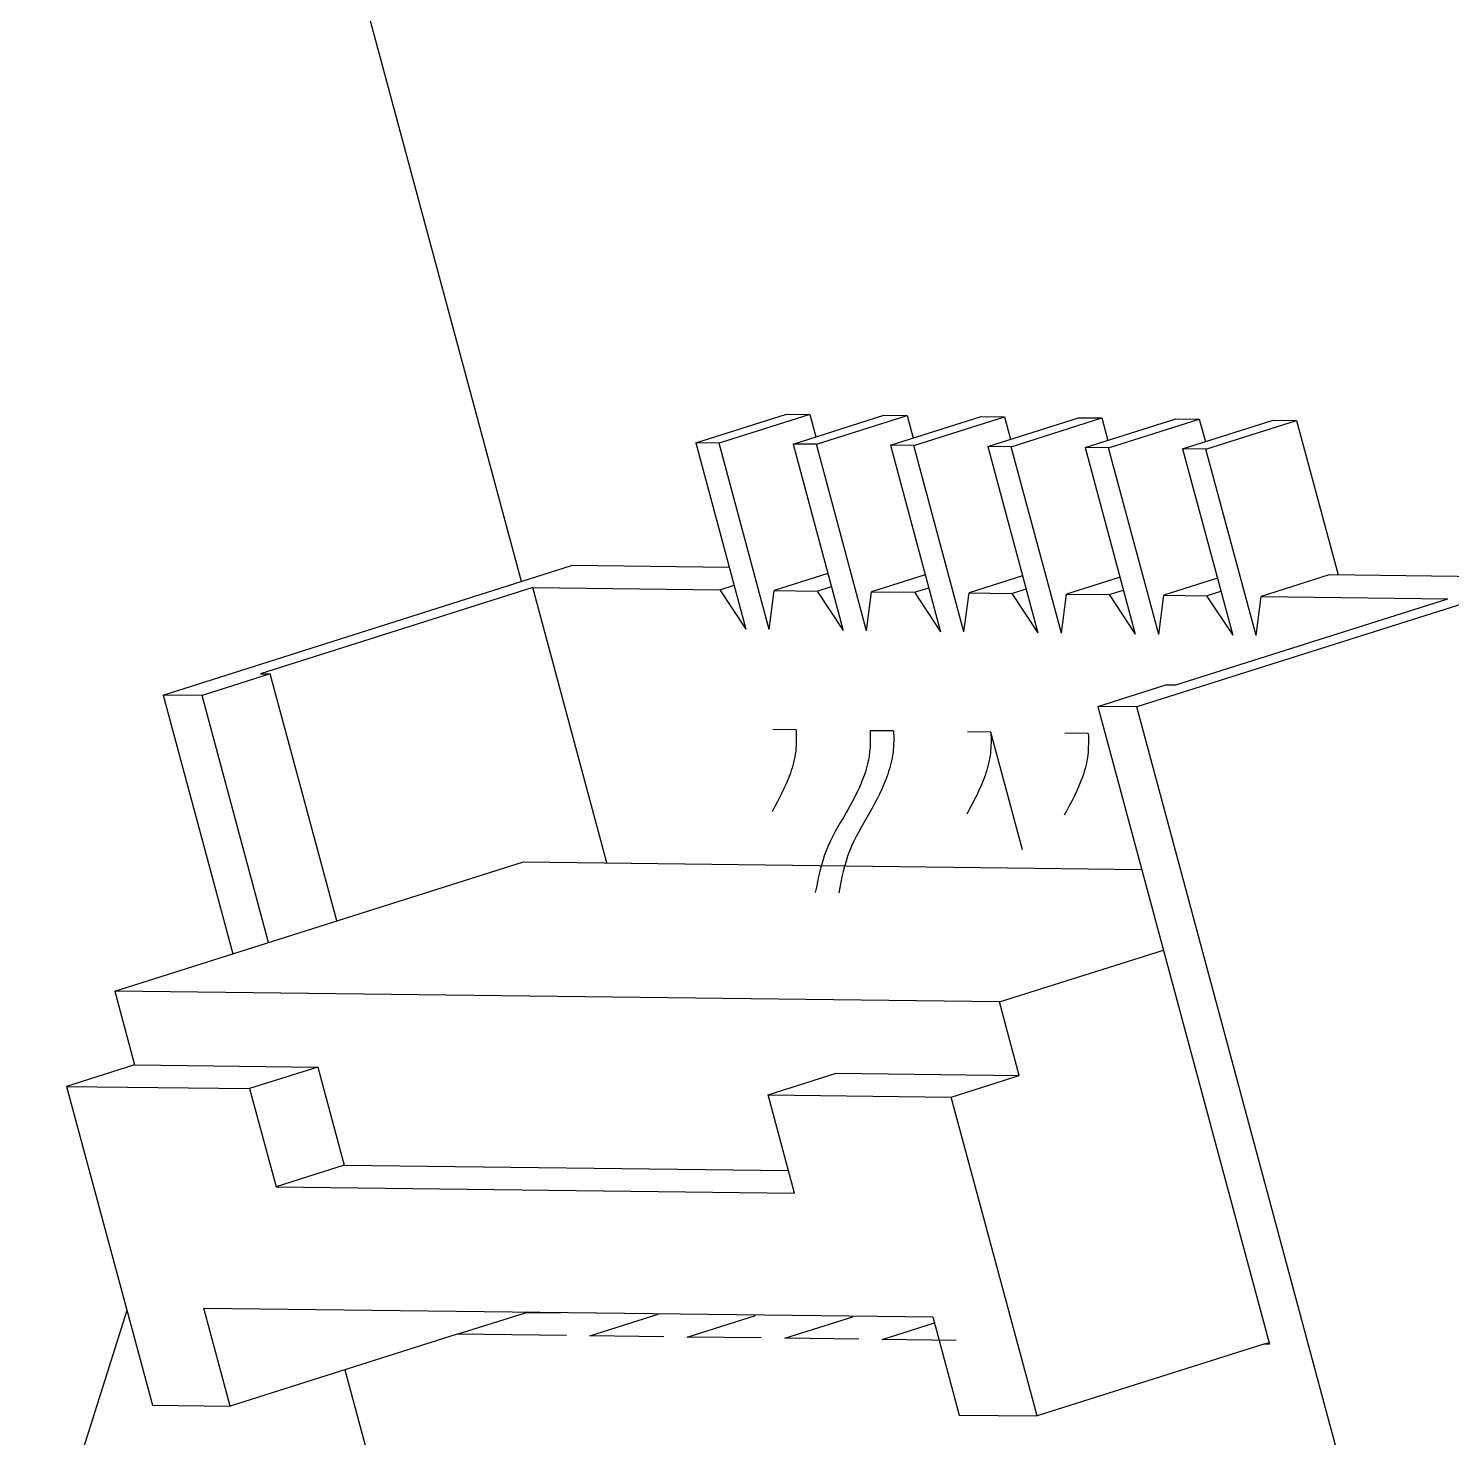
# Model space of a CAD drawing. Header units: millimetres. Extents: x 15 to 1184, y 5 to 836.
# Drawn here: x 782.153 to 784.937, y 639.846 to 642.602 of the extents above; entities that cross this region are included whole.
import ezdxf

# ---------------------------------------------------------------- set-up
doc = ezdxf.new("R2010")
doc.units = ezdxf.units.MM
doc.layers.get('0').update_dxf_attribs({"lineweight": 18})

msp = doc.modelspace()

# ---------------------------------------------------------------- linework, layer by layer
at = {"color": 7, "linetype": 'Continuous', "lineweight": 25}
for p, q in [((783.1174, 641.52), (782.1533, 645.1013)), ((783.4584, 641.7914), (783.636, 641.8476)), ((783.6817, 641.847), (783.5041, 641.7908)), ((783.636, 641.8476), (783.6817, 641.847)), ((783.6489, 641.789), (783.8264, 641.8453)), ((783.6817, 641.847), (783.6935, 641.8032)), ((783.6946, 641.7885), (783.8721, 641.8447)), ((783.8264, 641.8453), (783.8721, 641.8447)), ((783.8393, 641.7867), (784.0169, 641.8429)), ((783.8721, 641.8447), (783.8839, 641.8008)), ((783.885, 641.7861), (784.0626, 641.8424)), ((784.0169, 641.8429), (784.0626, 641.8424)), ((784.0297, 641.7844), (784.2073, 641.8406)), ((784.0626, 641.8424), (784.0744, 641.7985)), ((784.0754, 641.7838), (784.253, 641.8401)), ((784.2073, 641.8406), (784.253, 641.8401)), ((784.2202, 641.782), (784.3977, 641.8383)), ((784.253, 641.8401), (784.2648, 641.7962)), ((784.2659, 641.7815), (784.4434, 641.8377)), ((784.3977, 641.8383), (784.4434, 641.8377)), ((784.4106, 641.7797), (784.5882, 641.836)), ((784.4434, 641.8377), (784.4553, 641.7939)), ((784.4563, 641.7792), (784.6339, 641.8354)), ((784.5882, 641.836), (784.6339, 641.8354)), ((784.6339, 641.8354), (784.7153, 641.5329)), ((783.4584, 641.7914), (783.5566, 641.4267)), ((783.5041, 641.7908), (783.4584, 641.7914)), ((783.6023, 641.4261), (783.5041, 641.7908)), ((783.6489, 641.789), (783.747, 641.4244)), ((783.6946, 641.7885), (783.6489, 641.789)), ((783.7927, 641.4238), (783.6946, 641.7885)), ((783.8393, 641.7867), (783.9375, 641.422)), ((783.885, 641.7861), (783.8393, 641.7867)), ((783.9832, 641.4215), (783.885, 641.7861)), ((784.0297, 641.7844), (784.1279, 641.4197)), ((784.0754, 641.7838), (784.0297, 641.7844)), ((784.1736, 641.4192), (784.0754, 641.7838)), ((784.2202, 641.782), (784.3183, 641.4174)), ((784.2659, 641.7815), (784.2202, 641.782)), ((784.364, 641.4168), (784.2659, 641.7815)), ((784.4106, 641.7797), (784.5088, 641.4151)), ((784.4563, 641.7792), (784.4106, 641.7797)), ((784.5545, 641.4145), (784.4563, 641.7792)), ((782.4168, 641.2981), (783.2158, 641.5512)), ((783.5241, 641.5474), (783.2158, 641.5512)), ((783.717, 641.5358), (783.6121, 641.5025)), ((783.9075, 641.5334), (783.8025, 641.5002)), ((784.0979, 641.5311), (783.993, 641.4979)), ((784.2884, 641.5288), (784.1834, 641.4955)), ((785.1202, 641.5279), (784.3212, 641.2748)), ((784.4788, 641.5265), (784.3739, 641.4932)), ((784.6975, 641.5331), (784.5643, 641.4909)), ((785.1202, 641.5279), (784.6975, 641.5331)), ((783.1398, 641.5083), (782.6071, 641.3396)), ((783.2847, 640.9699), (783.1398, 641.5083)), ((783.1398, 641.5083), (783.5054, 641.5038)), ((783.5054, 641.5038), (783.5334, 641.5127)), ((783.5054, 641.5038), (783.5566, 641.4267)), ((783.6023, 641.4261), (783.6121, 641.5025)), ((783.6121, 641.5025), (783.6959, 641.5015)), ((783.6959, 641.5015), (783.7239, 641.5104)), ((783.6959, 641.5015), (783.747, 641.4244)), ((783.7927, 641.4238), (783.8025, 641.5002)), ((783.8025, 641.5002), (783.8863, 641.4992)), ((783.8863, 641.4992), (783.9143, 641.508)), ((783.8863, 641.4992), (783.9375, 641.422)), ((783.9832, 641.4215), (783.993, 641.4979)), ((783.993, 641.4979), (784.0768, 641.4969)), ((784.0768, 641.4969), (784.1047, 641.5057)), ((784.0768, 641.4969), (784.1279, 641.4197)), ((784.1736, 641.4192), (784.1834, 641.4955)), ((784.1834, 641.4955), (784.2672, 641.4945)), ((784.2672, 641.4945), (784.2952, 641.5034)), ((784.2672, 641.4945), (784.3183, 641.4174)), ((784.364, 641.4168), (784.3739, 641.4932)), ((784.3739, 641.4932), (784.4576, 641.4922)), ((784.4576, 641.4922), (784.4856, 641.5011)), ((784.4576, 641.4922), (784.5088, 641.4151)), ((784.5545, 641.4145), (784.5643, 641.4909)), ((784.5643, 641.4909), (784.9299, 641.4864)), ((784.3973, 641.3177), (784.9299, 641.4864)), ((782.6262, 641.3393), (782.493, 641.2971)), ((782.6071, 641.3396), (782.6262, 641.3393)), ((782.7562, 640.8562), (782.6262, 641.3393)), ((782.4168, 641.2981), (782.5531, 640.7919)), ((782.493, 641.2971), (782.4168, 641.2981)), ((782.623, 640.814), (782.493, 641.2971)), ((784.245, 641.2757), (784.3782, 641.3179)), ((784.3782, 641.3179), (784.3973, 641.3177)), ((784.245, 641.2757), (784.5809, 640.0282)), ((784.3212, 641.2748), (784.245, 641.2757)), ((784.8121, 639.4515), (784.3212, 641.2748)), ((783.6551, 641.2301), (783.6094, 641.2306)), ((783.8455, 641.2278), (783.7998, 641.2283)), ((784.0359, 641.2254), (783.9902, 641.226)), ((784.0979, 640.9954), (784.0359, 641.2254)), ((784.2264, 641.2231), (784.1807, 641.2237)), ((782.3223, 640.7188), (783.1213, 640.9719)), ((783.1213, 640.9719), (784.3308, 640.9571)), ((784.0526, 640.6976), (784.3733, 640.7992)), ((782.3223, 640.7188), (782.361, 640.5748)), ((784.0526, 640.6976), (782.3223, 640.7188)), ((784.0914, 640.5537), (784.0526, 640.6976)), ((782.361, 640.5748), (782.2279, 640.5326)), ((782.361, 640.5748), (782.7191, 640.5704)), ((782.7191, 640.5704), (782.5859, 640.5283)), ((782.7191, 640.5704), (782.7707, 640.3785)), ((783.6002, 640.5159), (783.7333, 640.5581)), ((783.7333, 640.5581), (784.0914, 640.5537)), ((783.9582, 640.5115), (784.0914, 640.5537)), ((782.2279, 640.5326), (782.3958, 639.9089)), ((782.2279, 640.5326), (782.5859, 640.5283)), ((782.5859, 640.5283), (782.6376, 640.3363)), ((783.6518, 640.3239), (783.6002, 640.5159)), ((783.6002, 640.5159), (783.9582, 640.5115)), ((784.1261, 639.8877), (783.9582, 640.5115)), ((782.7707, 640.3785), (782.6376, 640.3363)), ((782.7707, 640.3785), (783.64, 640.3679)), ((782.6376, 640.3363), (783.6518, 640.3239)), ((782.4965, 640.0989), (783.9221, 640.0815)), ((782.5481, 639.907), (782.4965, 640.0989)), ((782.346, 640.0939), (782.1563, 639.4974)), ((782.992, 640.0476), (783.1252, 640.0898)), ((783.1252, 640.0898), (783.1296, 640.0912)), ((783.1941, 640.089), (783.1252, 640.0898)), ((783.2516, 640.0445), (783.3848, 640.0866)), ((783.442, 640.0421), (783.5752, 640.0843)), ((783.6325, 640.0398), (783.7657, 640.082)), ((783.8229, 640.0375), (783.9252, 640.0699)), ((783.9221, 640.0815), (783.9738, 639.8896)), ((782.992, 640.0476), (782.5481, 639.907)), ((783.2059, 640.045), (782.992, 640.0476)), ((783.3963, 640.0427), (783.2516, 640.0445)), ((783.5868, 640.0404), (783.442, 640.0421)), ((783.7772, 640.038), (783.6325, 640.0398)), ((783.9677, 640.0357), (783.8229, 640.0375)), ((784.57, 640.0283), (784.1261, 639.8877)), ((784.57, 640.0283), (784.58, 640.0315)), ((784.5809, 640.0282), (784.57, 640.0283)), ((782.7722, 639.978), (782.9077, 639.4748)), ((782.3958, 639.9089), (782.5481, 639.907)), ((783.9738, 639.8896), (784.1261, 639.8877))]:
    msp.add_line(p, q, dxfattribs=at)
for points, knots in [([(783.6551, 641.2301), (783.6553, 641.216), (783.6559, 641.1871), (783.6412, 641.1315), (783.6211, 641.0943), (783.6078, 641.0698)], [0, 0, 0, 0, 0.041806, 0.0855733, 0.1697529, 0.1697529, 0.1697529, 0.1697529]), ([(783.7998, 641.2283), (783.8, 641.2143), (783.8007, 641.1572), (783.7604, 641.079), (783.7091, 640.9958), (783.6979, 640.9395), (783.6924, 640.9115)], [0, 0, 0, 0, 0.0414261, 0.1691064, 0.2541487, 0.3386162, 0.3386162, 0.3386162, 0.3386162]), ([(783.8455, 641.2278), (783.8458, 641.2137), (783.8463, 641.1848), (783.8315, 641.1293), (783.7991, 641.0668), (783.7546, 640.9951), (783.7436, 640.9389), (783.7381, 640.9109)], [0, 0, 0, 0, 0.0417511, 0.0854611, 0.1695302, 0.2544222, 0.3387405, 0.3387405, 0.3387405, 0.3387405]), ([(784.0359, 641.2254), (784.0362, 641.2113), (784.0367, 641.1825), (784.022, 641.1269), (784.0019, 641.0896), (783.9887, 641.0651)], [0, 0, 0, 0, 0.041806, 0.0855733, 0.1697529, 0.1697529, 0.1697529, 0.1697529]), ([(784.2264, 641.2231), (784.2266, 641.209), (784.2272, 641.1801), (784.2125, 641.1246), (784.1924, 641.0873), (784.1791, 641.0628)], [0, 0, 0, 0, 0.041806, 0.0855733, 0.1697529, 0.1697529, 0.1697529, 0.1697529])]:
    msp.add_open_spline(points, degree=3, knots=knots, dxfattribs=at)

doc.saveas('drawing.dxf')
